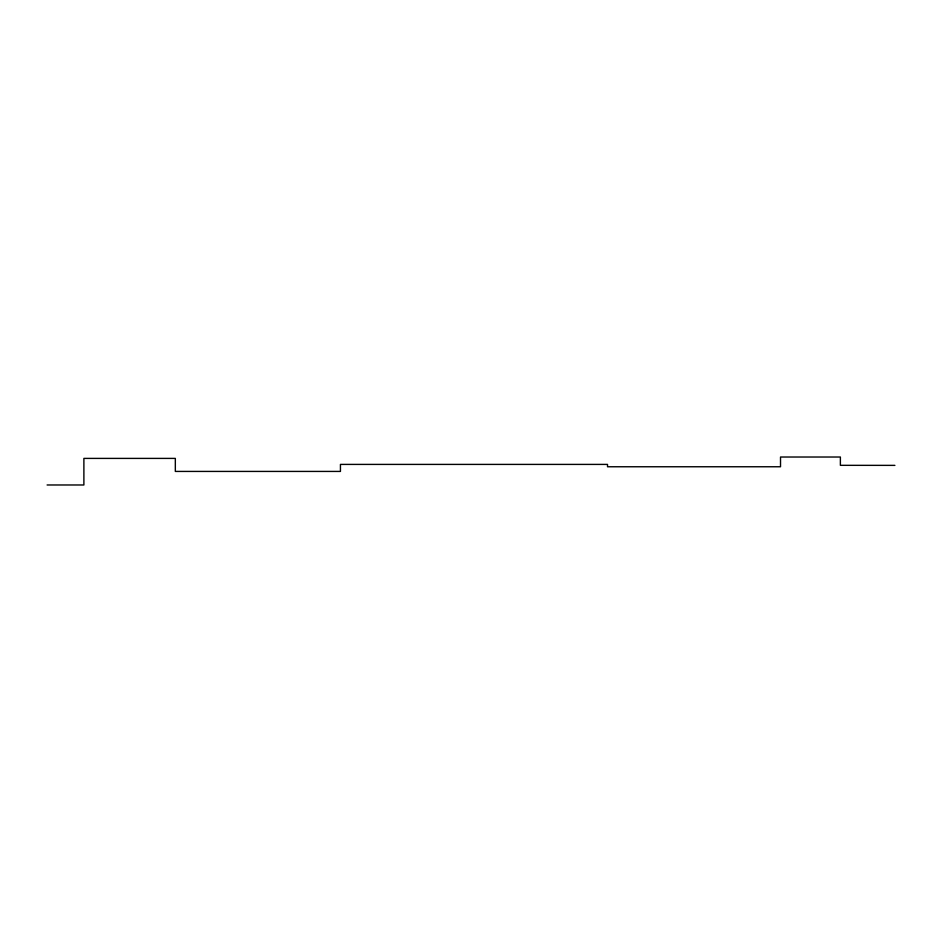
<?xml version="1.0" encoding="UTF-8"?>
<svg xmlns="http://www.w3.org/2000/svg" width="942" height="942" viewBox="0 0 942 942"><rect width="100%" height="100%" fill="white"/><g stroke="black" fill="none" stroke-linecap="round" stroke-linejoin="round"><path stroke-width="1.41" d="M47.1 484.977L83.885 484.977L83.885 458.401L175.33 458.401L175.33 471.424L340.439 471.424L340.439 464.406L607.519 464.406L607.519 466.761L780.518 466.761L780.518 457.023L840.382 457.023L840.382 465.324L894.9 465.372"/></g></svg>
